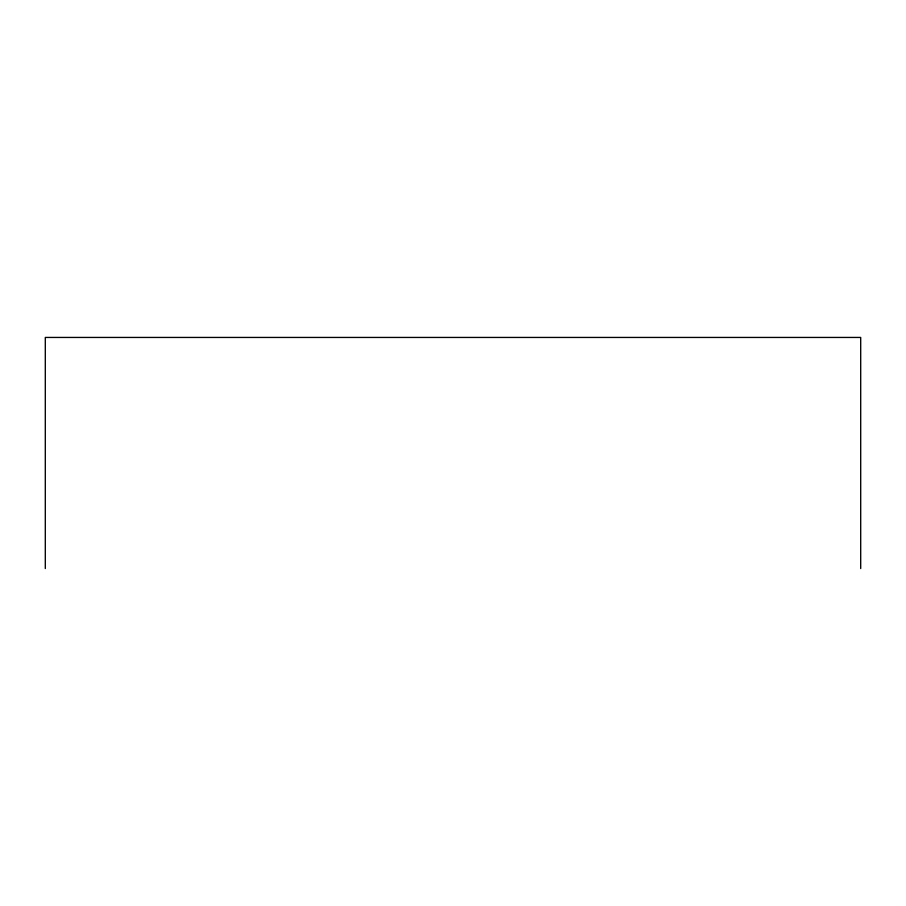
<?xml version="1.0" encoding="UTF-8"?>
<svg xmlns="http://www.w3.org/2000/svg" width="906" height="906" viewBox="0 0 906 906"><rect width="100%" height="100%" fill="white"/><g stroke="black" fill="none" stroke-linecap="round" stroke-linejoin="round"><path stroke-width="1.36" d="M860.7 568.56L860.7 337.44L45.3 337.44L45.3 568.56"/></g></svg>
